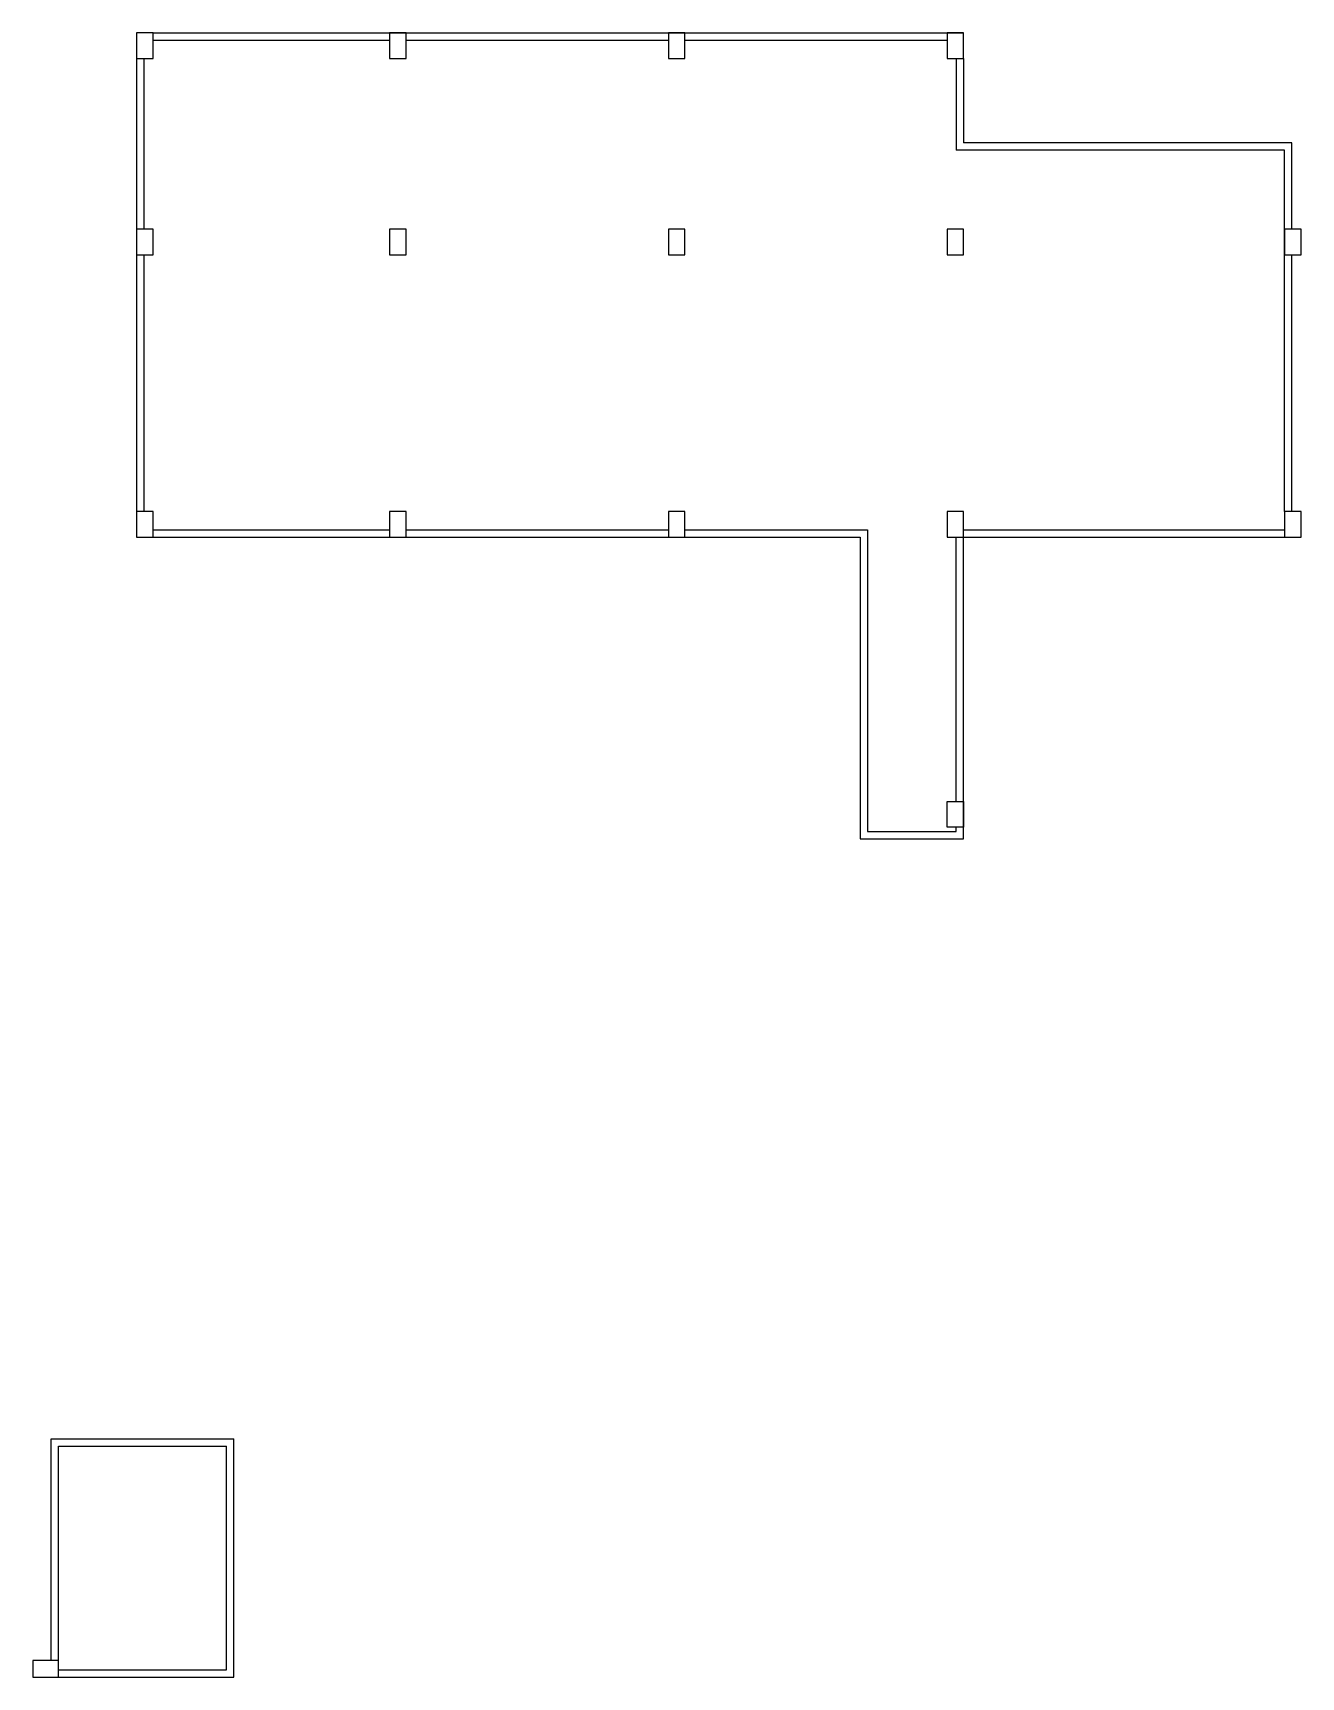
# Model space of a CAD drawing. Header units: millimetres. Extents: x 19300 to 53875, y 11875 to 56700.
import ezdxf

# ---------------------------------------------------------------- set-up
doc = ezdxf.new("R2010")
doc.units = ezdxf.units.MM

msp = doc.modelspace()

# ---------------------------------------------------------------- linework, layer by layer
for p, q in [((22125, 56700), (22125, 42950)), ((22575, 56700), (44675, 56700)), ((22575, 56500), (29025, 56500)), ((29475, 56500), (36625, 56500)), ((37075, 56500), (44225, 56500)), ((22325, 56000), (22325, 51350)), ((44475, 56000), (44475, 53500)), ((44675, 56000), (44675, 53700)), ((53425, 53500), (44475, 53500)), ((53625, 53700), (44675, 53700)), ((53425, 51350), (53425, 53500)), ((53625, 51350), (53625, 53700)), ((53425, 49550), (53425, 53300)), ((22325, 50650), (22325, 43650)), ((53425, 43650), (53425, 50650)), ((53625, 43650), (53625, 50650)), ((53425, 43650), (53425, 47550)), ((22575, 43150), (29025, 43150)), ((29475, 43150), (36625, 43150)), ((44675, 43150), (53425, 43150)), ((44475, 42950), (53875, 42950)), ((19800, 12325), (19800, 18375)), ((19800, 18375), (24775, 18375)), ((20000, 12075), (20000, 18175)), ((20000, 18175), (24575, 18175)), ((24575, 12075), (24575, 18175)), ((24775, 11875), (24775, 18375)), ((20000, 12075), (24575, 12075)), ((20000, 11875), (24775, 11875))]:
    msp.add_line(p, q)
for points in [[(22125, 56000), (22575, 56000), (22575, 56700), (22125, 56700)], [(29025, 56000), (29475, 56000), (29475, 56700), (29025, 56700)], [(36625, 56000), (37075, 56000), (37075, 56700), (36625, 56700)], [(44225, 56000), (44675, 56000), (44675, 56700), (44225, 56700)], [(22125, 50650), (22575, 50650), (22575, 51350), (22125, 51350)], [(29025, 50650), (29475, 50650), (29475, 51350), (29025, 51350)], [(36625, 50650), (37075, 50650), (37075, 51350), (36625, 51350)], [(44225, 50650), (44675, 50650), (44675, 51350), (44225, 51350)], [(53425, 50650), (53875, 50650), (53875, 51350), (53425, 51350)], [(22125, 42950), (22575, 42950), (22575, 43650), (22125, 43650)], [(29025, 42950), (29475, 42950), (29475, 43650), (29025, 43650)], [(36625, 42950), (37075, 42950), (37075, 43650), (36625, 43650)], [(44225, 42950), (44675, 42950), (44675, 43650), (44225, 43650)], [(53425, 42950), (53875, 42950), (53875, 43650), (53425, 43650)], [(44225, 35750), (44675, 35750), (44675, 35050), (44225, 35050)], [(20000, 11875), (20000, 12325), (19300, 12325), (19300, 11875)]]:
    msp.add_lwpolyline(points, close=True)
for points in [[(37075, 43150), (42050, 43150), (42050, 34925), (44475, 34925), (44475, 35050)], [(22575, 42950), (41850, 42950), (41850, 34725), (44675, 34725), (44675, 42950)], [(44475, 35750), (44475, 42950)]]:
    msp.add_lwpolyline(points)

doc.saveas('drawing.dxf')
